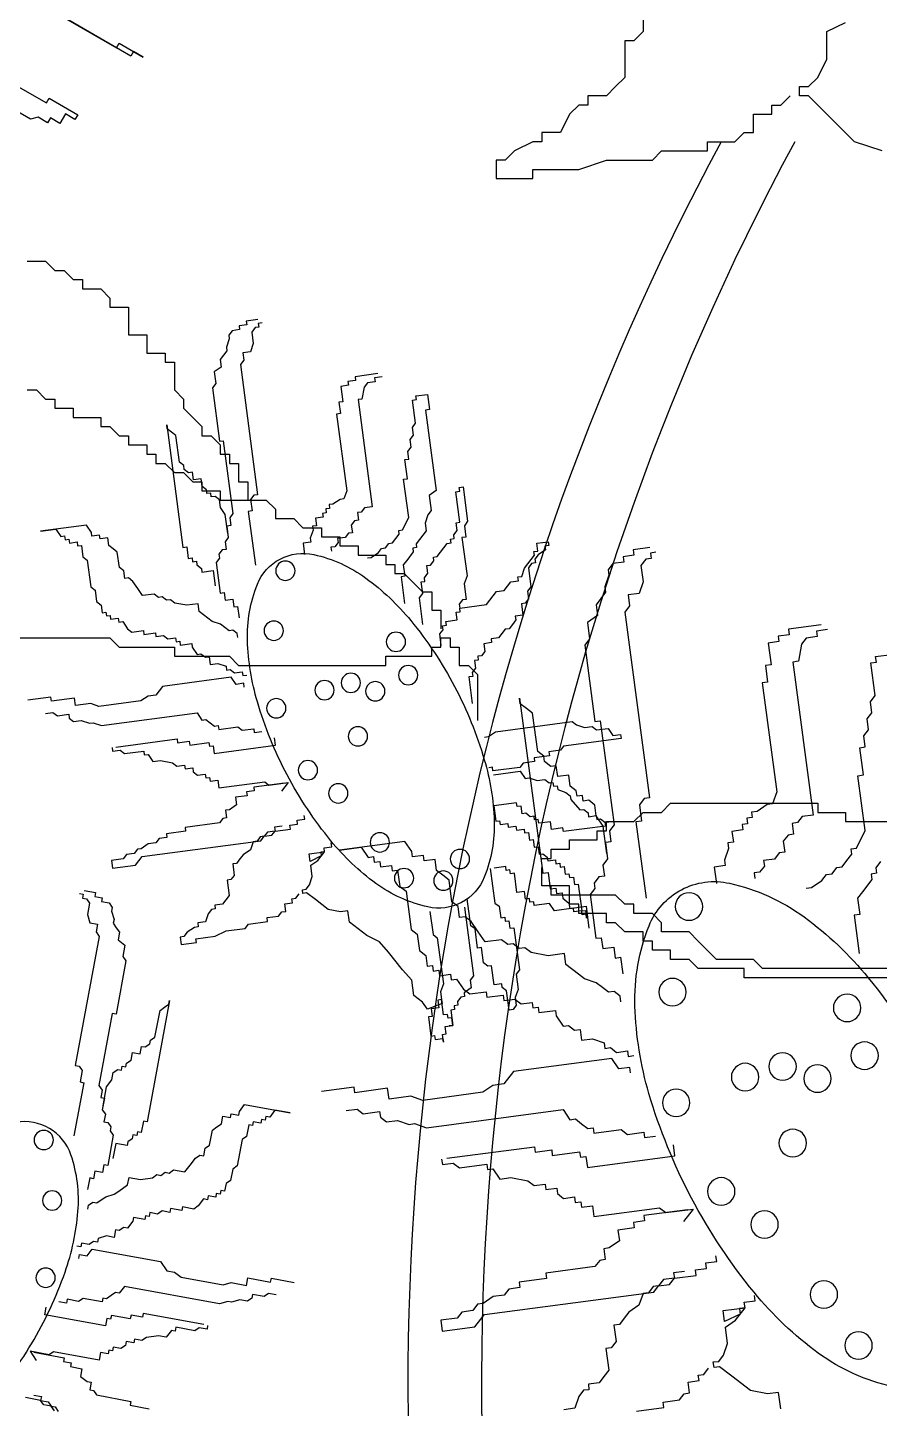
# Model space of a CAD drawing. Extents: x 839 to 4061, y 5103 to 8831.
# Drawn here: x 2670.1 to 2737.7, y 7693.8 to 7803.5 of the extents above; entities that cross this region are included whole.
import ezdxf

# ---------------------------------------------------------------- set-up
doc = ezdxf.new("R2010")
doc.units = 0
doc.header["$LTSCALE"] = 10
doc.header["$MEASUREMENT"] = 0
doc.layers.add('3', color=3, linetype='CONTINUOUS')

# ---------------------------------------------------------------- blocks, each defined once
blk = doc.blocks.new('A$C139035DF')
at = {"layer": '3', "color": 3}
for p, q in [((171.9, 284.56), (169.63, 283.25)), ((169.41, 283.63), (167.14, 282.31)), ((169.63, 283.25), (169.41, 283.63)), ((167.14, 282.31), (167.36, 281.93)), ((167.36, 281.93), (168.12, 282.37)), ((168.12, 282.37), (168.56, 281.61)), ((168.56, 281.61), (169.31, 282.05)), ((169.31, 282.05), (169.53, 281.67)), ((169.53, 281.67), (170.29, 282.11)), ((170.29, 282.11), (170.89, 281.95)), ((170.89, 281.95), (172.02, 282.61)), ((168.23, 269.94), (167.5, 269.21)), ((168.96, 269.94), (168.23, 269.94)), ((169.69, 270.67), (168.96, 269.94)), ((171.15, 270.67), (169.69, 270.67)), ((166.77, 269.21), (166.77, 268.48)), ((167.5, 269.21), (166.77, 269.21)), ((165.31, 268.48), (164.58, 267.75)), ((164.58, 267.75), (164.58, 267.03)), ((166.77, 268.48), (165.31, 268.48)), ((163.12, 267.03), (163.12, 264.84)), ((164.58, 267.03), (163.12, 267.03)), ((161.66, 264.84), (161.66, 263.38)), ((163.12, 264.84), (161.66, 264.84)), ((160.2, 263.38), (160.2, 262.65)), ((161.66, 263.38), (160.2, 263.38)), ((159.47, 262.65), (159.47, 260.46)), ((160.2, 262.65), (159.47, 262.65)), ((143.31, 261.75), (145.13, 261.5)), ((145.13, 261.5), (145.09, 261.2)), ((145.09, 261.2), (145.7, 261.12)), ((145.7, 261.12), (145.66, 260.82)), ((145.66, 260.82), (146.27, 260.73)), ((146.27, 260.73), (146.11, 259.52)), ((159.47, 260.46), (158.74, 259.73)), ((170.42, 260.46), (169.69, 259.73)), ((171.15, 260.46), (170.42, 260.46)), ((146.11, 259.52), (146.41, 259.48)), ((146.41, 259.48), (146.29, 258.57)), ((158.74, 259), (158.01, 258.27)), ((158.74, 259.73), (158.74, 259)), ((167.5, 259), (167.5, 258.27)), ((168.96, 259), (167.5, 259)), ((168.96, 259.73), (168.96, 259)), ((169.69, 259.73), (168.96, 259.73)), ((146.59, 258.53), (145.79, 252.45)), ((146.29, 258.57), (146.59, 258.53)), ((158.01, 258.27), (157.28, 257.54)), ((165.31, 258.27), (165.31, 257.54)), ((167.5, 258.27), (165.31, 258.27)), ((156.56, 256.81), (155.83, 256.08)), ((157.28, 256.81), (156.56, 256.81)), ((157.28, 257.54), (157.28, 256.81)), ((163.12, 256.81), (163.12, 256.08)), ((163.85, 256.81), (163.12, 256.81)), ((164.58, 257.54), (163.85, 256.81)), ((165.31, 257.54), (164.58, 257.54)), ((155.83, 256.08), (155.83, 255.35)), ((161.66, 256.08), (161.66, 255.35)), ((163.12, 256.08), (161.66, 256.08)), ((154.37, 254.62), (154.37, 253.16)), ((155.1, 254.62), (154.37, 254.62)), ((155.1, 255.35), (155.1, 254.62)), ((155.83, 255.35), (155.1, 255.35)), ((160.2, 254.62), (159.47, 253.89)), ((160.93, 254.62), (160.2, 254.62)), ((160.93, 255.35), (160.93, 254.62)), ((161.66, 255.35), (160.93, 255.35)), ((158.74, 253.89), (158.01, 253.16)), ((159.47, 253.89), (158.74, 253.89)), ((145.79, 252.45), (146.01, 251.8)), ((153.64, 253.16), (153.64, 251.7)), ((154.37, 253.16), (153.64, 253.16)), ((155.83, 252.43), (155.83, 251.7)), ((157.28, 252.43), (155.83, 252.43)), ((157.28, 253.16), (157.28, 252.43)), ((158.01, 253.16), (157.28, 253.16)), ((146.01, 251.8), (146.32, 251.76)), ((146.32, 251.76), (146.88, 251.38)), ((146.88, 251.38), (147.19, 251.34)), ((147.19, 251.34), (147.15, 251.04)), ((152.18, 251.7), (151.45, 250.97)), ((153.64, 251.7), (152.18, 251.7)), ((155.83, 251.7), (153.64, 251.7)), ((147.15, 251.04), (147.45, 251)), ((147.45, 251), (147.41, 250.69)), ((147.41, 250.69), (147.71, 250.65)), ((147.71, 250.65), (147.67, 250.35)), ((147.67, 250.35), (148.28, 250.27)), ((148.28, 250.27), (148.2, 249.66)), ((149.99, 250.24), (149.26, 249.51)), ((151.45, 250.24), (149.99, 250.24)), ((151.45, 250.97), (151.45, 250.24)), ((147.8, 249.51), (147.8, 248.79)), ((149.26, 249.51), (147.8, 249.51)), ((148.2, 249.66), (148.5, 249.62)), ((148.5, 249.62), (148.46, 249.32)), ((148.46, 249.32), (148.69, 248.67)), ((146.34, 248.06), (144.88, 248.06)), ((144.88, 248.06), (144.88, 247.33)), ((146.34, 248.79), (146.34, 248.06)), ((147.8, 248.79), (146.34, 248.79)), ((148.69, 248.67), (148.65, 248.36)), ((148.65, 248.36), (149.25, 248.28)), ((149.25, 248.28), (149.13, 247.37)), ((142.69, 247.33), (142.69, 246.6)), ((144.88, 247.33), (142.69, 247.33)), ((141.23, 245.87), (140.5, 245.14)), ((141.96, 245.87), (141.23, 245.87)), ((141.96, 246.6), (141.96, 245.87)), ((142.69, 246.6), (141.96, 246.6)), ((140.5, 245.14), (139.77, 244.41)), ((139.04, 244.41), (139.04, 242.95)), ((139.77, 244.41), (139.04, 244.41)), ((154.84, 243.83), (154.76, 243.22)), ((155.45, 243.75), (154.84, 243.83)), ((155.53, 244.36), (155.45, 243.75)), ((155.84, 244.32), (155.53, 244.36)), ((136.78, 242.83), (136.82, 243.13)), ((137.09, 242.79), (136.78, 242.83)), ((137.01, 242.18), (137.09, 242.79)), ((138.32, 242.95), (138.32, 241.49)), ((139.04, 242.95), (138.32, 242.95)), ((154.46, 243.26), (154.34, 242.35)), ((154.76, 243.22), (154.46, 243.26)), ((108.12, 241.79), (110.72, 241.45)), ((110.72, 241.45), (110.67, 241.01)), ((137.92, 242.06), (137.01, 242.18)), ((137.88, 241.76), (137.92, 242.06)), ((138.18, 241.72), (137.88, 241.76)), ((138.14, 241.41), (138.18, 241.72)), ((138.4, 241.07), (138.14, 241.41)), ((110.67, 241.01), (111.53, 240.9)), ((111.53, 240.9), (111.48, 240.46)), ((111.48, 240.46), (112.34, 240.35)), ((112.34, 240.35), (112.11, 238.61)), ((137.59, 240.76), (137.59, 240.03)), ((138.32, 240.76), (137.59, 240.76)), ((138.28, 240.16), (138.4, 241.07)), ((138.32, 240.03), (138.32, 240.76)), ((164.58, 240.76), (163.85, 240.03)), ((172.61, 240.76), (164.58, 240.76)), ((136.86, 240.03), (136.86, 238.57)), ((137.59, 240.03), (136.86, 240.03)), ((139.04, 240.03), (138.32, 240.03)), ((139.04, 239.3), (139.04, 240.03)), ((142.69, 239.3), (139.04, 239.3)), ((142.69, 238.57), (142.69, 239.3)), ((155.1, 239.3), (154.37, 238.57)), ((159.47, 239.3), (155.1, 239.3)), ((159.47, 240.03), (159.47, 239.3)), ((163.85, 240.03), (159.47, 240.03)), ((112.11, 238.61), (112.55, 238.56)), ((112.55, 238.56), (112.38, 237.25)), ((136.13, 238.57), (135.4, 237.84)), ((136.86, 238.57), (136.13, 238.57)), ((154.37, 238.57), (142.69, 238.57)), ((112.81, 237.2), (111.66, 228.52)), ((112.38, 237.25), (112.81, 237.2)), ((135.4, 237.84), (135.4, 234.19)), ((153.92, 236.85), (153.96, 237.15)), ((153.96, 237.15), (154.57, 237.07)), ((154.57, 237.07), (154.95, 237.64)), ((154.95, 237.64), (160.42, 236.91)), ((160.42, 236.91), (160.94, 236.22)), ((160.94, 236.22), (161.55, 236.14)), ((161.55, 236.14), (162.12, 235.76)), ((167.32, 235.38), (167.4, 235.98)), ((167.4, 235.98), (169.23, 235.74)), ((169.23, 235.74), (169.27, 236.04)), ((169.27, 236.04), (171.09, 235.8)), ((157.67, 234.8), (157.28, 234.23)), ((165.26, 233.79), (157.67, 234.8)), ((162.12, 235.76), (165.46, 235.31)), ((165.46, 235.31), (166.11, 235.54)), ((166.11, 235.54), (167.32, 235.38)), ((167.85, 234.69), (167.81, 234.38)), ((168.76, 234.57), (167.85, 234.69)), ((169.11, 234.83), (168.76, 234.57)), ((169.71, 234.75), (169.11, 234.83)), ((154.43, 233.69), (154.08, 233.42)), ((155.94, 233.48), (154.43, 233.69)), ((155.99, 233.79), (155.94, 233.48)), ((156.29, 233.75), (155.99, 233.79)), ((156.63, 234.01), (156.29, 233.75)), ((156.98, 234.28), (156.63, 234.01)), ((157.28, 234.23), (156.98, 234.28)), ((165.91, 234.02), (165.26, 233.79)), ((166.21, 233.98), (165.91, 234.02)), ((166.86, 234.2), (166.21, 233.98)), ((167.47, 234.12), (166.86, 234.2)), ((167.81, 234.38), (167.47, 234.12)), ((151.45, 232.23), (151.53, 232.83)), ((153.13, 233.24), (152.52, 233.32)), ((153.17, 233.54), (153.13, 233.24)), ((154.08, 233.42), (153.17, 233.54)), ((158.29, 232.55), (158.25, 232.25)), ((159.21, 232.43), (158.29, 232.55)), ((159.25, 232.74), (159.21, 232.43)), ((164.11, 232.09), (159.25, 232.74)), ((156.31, 231.58), (151.45, 232.23)), ((156.39, 232.19), (156.31, 231.58)), ((156.69, 232.15), (156.39, 232.19)), ((156.74, 232.45), (156.69, 232.15)), ((158.25, 232.25), (156.74, 232.45)), ((111.66, 228.52), (111.98, 227.59)), ((108.4, 227.63), (108.4, 226.9)), ((120.08, 227.63), (108.4, 227.63)), ((111.98, 227.59), (112.41, 227.53)), ((112.41, 227.53), (113.22, 226.98)), ((120.8, 226.9), (120.08, 227.63)), ((134.12, 227.42), (133.96, 226.2)), ((106.21, 226.17), (101.11, 226.17)), ((106.21, 226.9), (106.21, 226.17)), ((108.4, 226.9), (106.21, 226.9)), ((113.22, 226.98), (113.65, 226.93)), ((113.65, 226.93), (113.6, 226.49)), ((113.6, 226.49), (114.03, 226.44)), ((114.03, 226.44), (113.97, 226)), ((113.97, 226), (114.41, 225.94)), ((114.41, 225.94), (114.35, 225.51)), ((122.26, 226.9), (120.8, 226.9)), ((122.99, 226.17), (122.26, 226.9)), ((125.18, 226.17), (122.99, 226.17)), ((125.18, 225.44), (125.18, 226.17)), ((133.01, 226.02), (132.97, 225.72)), ((133.61, 225.94), (133.01, 226.02)), ((133.65, 226.24), (133.61, 225.94)), ((133.96, 226.2), (133.65, 226.24)), ((149.12, 226.35), (149.17, 226.66)), ((149.73, 226.27), (149.12, 226.35)), ((149.69, 225.97), (149.73, 226.27)), ((150.3, 225.89), (149.69, 225.97)), ((114.35, 225.51), (115.22, 225.39)), ((115.22, 225.39), (115.1, 224.53)), ((125.91, 225.44), (125.18, 225.44)), ((125.91, 224.71), (125.91, 225.44)), ((131.37, 225.31), (131.29, 224.7)), ((131.67, 225.27), (131.37, 225.31)), ((131.71, 225.57), (131.67, 225.27)), ((132.32, 225.49), (131.71, 225.57)), ((132.36, 225.8), (132.32, 225.49)), ((132.97, 225.72), (132.36, 225.8)), ((150.26, 225.58), (150.3, 225.89)), ((151.47, 225.42), (150.26, 225.58)), ((150.91, 225.81), (151.51, 225.73)), ((151.51, 225.73), (151.47, 225.42)), ((151.74, 225.08), (151.47, 225.42)), ((151.47, 225.42), (152.08, 225.34)), ((152.35, 225), (151.74, 225.08)), ((152.08, 225.34), (152.35, 225)), ((115.1, 224.53), (115.54, 224.47)), ((115.54, 224.47), (115.48, 224.04)), ((115.48, 224.04), (115.8, 223.11)), ((128.1, 224.71), (125.91, 224.71)), ((128.1, 223.98), (128.1, 224.71)), ((129.56, 223.98), (128.1, 223.98)), ((129.56, 223.25), (129.56, 223.98)), ((130.6, 224.17), (130.52, 223.57)), ((130.9, 224.13), (130.6, 224.17)), ((130.98, 224.74), (130.9, 224.13)), ((131.29, 224.7), (130.98, 224.74)), ((147.55, 223.78), (147.85, 223.74)), ((148.76, 223.62), (147.55, 223.78)), ((147.85, 223.74), (147.81, 223.44)), ((115.8, 223.11), (115.74, 222.68)), ((115.74, 222.68), (116.61, 222.56)), ((128.88, 222.86), (128.84, 222.55)), ((129.18, 222.82), (128.88, 222.86)), ((129.22, 223.12), (129.18, 222.82)), ((129.83, 223.04), (129.22, 223.12)), ((130.29, 223.25), (129.56, 223.25)), ((129.87, 223.34), (129.83, 223.04)), ((130.21, 223.61), (129.87, 223.34)), ((130.52, 223.57), (130.21, 223.61)), ((147.81, 223.44), (148.68, 223.01)), ((148.68, 223.01), (148.76, 223.62)), ((116.61, 222.56), (116.44, 221.26)), ((127.8, 221.76), (127.72, 221.16)), ((128.11, 221.72), (127.8, 221.76)), ((128.15, 222.03), (128.11, 221.72)), ((128.45, 221.99), (128.15, 222.03)), ((128.53, 222.59), (128.45, 221.99)), ((128.84, 222.55), (128.53, 222.59)), ((130.29, 221.06), (130.29, 222.52)), ((132.28, 220.55), (132.48, 222.07)), ((132.48, 222.07), (132.79, 222.03)), ((132.79, 222.03), (132.83, 222.33)), ((132.83, 222.33), (133.13, 222.29)), ((133.13, 222.29), (133.17, 222.6)), ((133.17, 222.6), (134.08, 222.48)), ((127.42, 221.2), (127.14, 219.07)), ((127.72, 221.16), (127.42, 221.2)), ((128.1, 221.06), (130.29, 221.06)), ((128.1, 220.33), (128.1, 221.06)), ((129.56, 221.06), (130.29, 221.06)), ((129.56, 220.33), (129.56, 221.06)), ((131.59, 220.02), (131.67, 220.63)), ((131.67, 220.63), (132.28, 220.55)), ((122.99, 219.6), (123.72, 219.6)), ((122.99, 218.87), (122.99, 219.6)), ((123.72, 219.6), (124.45, 220.33)), ((124.45, 220.33), (128.1, 220.33)), ((127.37, 219.6), (128.1, 219.6)), ((127.37, 218.87), (127.37, 219.6)), ((128.1, 220.33), (129.56, 220.33)), ((128.1, 219.6), (128.1, 220.33)), ((129.3, 219.09), (129.69, 219.66)), ((129.69, 219.66), (130.9, 219.5)), ((130.9, 219.5), (130.94, 219.8)), ((130.94, 219.8), (131.25, 219.76)), ((131.25, 219.76), (131.29, 220.06)), ((131.29, 220.06), (131.59, 220.02)), ((136.45, 219.38), (135.73, 213.91)), ((120.8, 218.14), (121.53, 218.87)), ((121.53, 218.87), (122.99, 218.87)), ((125.18, 218.87), (127.37, 218.87)), ((125.18, 218.14), (125.18, 218.87)), ((126.83, 219.11), (126.75, 218.5)), ((126.75, 218.5), (126.79, 218.81)), ((126.79, 218.81), (127.1, 218.77)), ((127.14, 219.07), (126.83, 219.11)), ((127.1, 218.77), (127.14, 219.07)), ((127.14, 219.07), (127.75, 218.99)), ((127.75, 218.99), (127.79, 219.29)), ((127.79, 219.29), (129.3, 219.09)), ((117.89, 216.68), (118.62, 217.41)), ((118.62, 217.41), (120.8, 217.41)), ((120.8, 217.41), (120.8, 218.14)), ((122.26, 217.41), (123.72, 217.41)), ((122.26, 216.68), (122.26, 217.41)), ((123.72, 217.41), (124.45, 218.14)), ((124.45, 218.14), (125.18, 218.14)), ((116.43, 215.22), (117.89, 216.68)), ((121.53, 216.68), (122.26, 216.68)), ((121.53, 215.95), (121.53, 216.68)), ((124.6, 216.2), (124.48, 215.33)), ((125.46, 216.09), (124.6, 216.2)), ((125.58, 216.95), (125.46, 216.09)), ((126.01, 216.9), (125.58, 216.95)), ((112.78, 214.49), (113.51, 215.22)), ((113.51, 215.22), (116.43, 215.22)), ((117.89, 214.49), (118.62, 215.22)), ((118.62, 215.22), (120.08, 215.22)), ((120.08, 215.95), (121.53, 215.95)), ((120.08, 215.22), (120.08, 215.95)), ((124.05, 215.39), (123.87, 214.09)), ((124.48, 215.33), (124.05, 215.39)), ((88.7, 214.49), (112.78, 214.49)), ((114.24, 214.49), (117.89, 214.49)), ((114.24, 213.76), (114.24, 214.49)), ((135.73, 213.91), (135.99, 213.57)), ((94.54, 213.76), (114.24, 213.76)), ((135.99, 213.57), (135.91, 212.96)), ((135.91, 212.96), (136.48, 212.58)), ((136.48, 212.58), (136.44, 212.27)), ((136.44, 212.27), (136.74, 212.23)), ((136.74, 212.23), (137, 211.89)), ((137, 211.89), (136.96, 211.58)), ((136.96, 211.58), (137.27, 211.54)), ((137.27, 211.54), (137.23, 211.24)), ((137.23, 211.24), (137.53, 211.2)), ((137.53, 211.2), (137.37, 209.98)), ((137.37, 209.98), (137.67, 209.94)), ((124.2, 206.54), (124.75, 207.35)), ((124.75, 207.35), (132.56, 206.31)), ((123.27, 206.22), (123.33, 206.65)), ((123.33, 206.65), (124.2, 206.54)), ((132.56, 206.31), (133.31, 205.33)), ((133.31, 205.33), (134.18, 205.21)), ((134.18, 205.21), (134.99, 204.67)), ((145.14, 204.64), (145.2, 205.08)), ((145.2, 205.08), (147.8, 204.73)), ((134.99, 204.67), (139.76, 204.03)), ((139.76, 204.03), (140.69, 204.35)), ((140.69, 204.35), (142.42, 204.12)), ((142.42, 204.12), (142.54, 204.99)), ((142.54, 204.99), (145.14, 204.64)), ((128.62, 203.3), (128.08, 202.49)), ((139.47, 201.86), (128.62, 203.3)), ((143.18, 203.14), (143.12, 202.7)), ((144.48, 202.96), (143.18, 203.14)), ((144.97, 203.34), (144.48, 202.96)), ((145.84, 203.23), (144.97, 203.34)), ((126.22, 201.85), (126.17, 201.42)), ((126.66, 201.8), (126.22, 201.85)), ((127.15, 202.17), (126.66, 201.8)), ((127.64, 202.55), (127.15, 202.17)), ((128.08, 202.49), (127.64, 202.55)), ((140.4, 202.18), (139.47, 201.86)), ((140.83, 202.12), (140.4, 202.18)), ((141.76, 202.44), (140.83, 202.12)), ((142.63, 202.33), (141.76, 202.44)), ((143.12, 202.7), (142.63, 202.33)), ((122.15, 201.07), (121.28, 201.19)), ((122.2, 201.5), (122.15, 201.07)), ((123.51, 201.33), (122.2, 201.5)), ((124, 201.71), (123.51, 201.33)), ((126.17, 201.42), (124, 201.71)), ((119.75, 199.62), (119.86, 200.49)), ((126.69, 198.7), (119.75, 199.62)), ((127.3, 199.95), (127.24, 199.51)), ((129.47, 199.66), (127.3, 199.95)), ((129.52, 200.09), (129.47, 199.66)), ((130.83, 199.92), (129.52, 200.09)), ((130.88, 200.35), (130.83, 199.92)), ((137.83, 199.43), (130.88, 200.35)), ((126.8, 199.57), (126.69, 198.7)), ((127.24, 199.51), (126.8, 199.57)), ((164.76, 198.85), (165.07, 198.91)), ((165.07, 198.91), (165.18, 198.3)), ((165.18, 198.3), (165.78, 198.41)), ((165.78, 198.41), (165.89, 197.81)), ((165.89, 197.81), (166.19, 197.87)), ((166.19, 197.87), (166.36, 196.96)), ((165.99, 192.22), (160.57, 191.22)), ((166.4, 191.67), (165.99, 192.22)), ((116.42, 191.23), (116.48, 191.67)), ((117.29, 191.12), (116.42, 191.23)), ((117.23, 190.68), (117.29, 191.12)), ((160.57, 191.22), (160.08, 190.5)), ((167.01, 191.79), (166.4, 191.67)), ((167.06, 191.48), (167.01, 191.79)), ((118.1, 190.57), (117.23, 190.68)), ((118.04, 190.13), (118.1, 190.57)), ((119.78, 189.9), (118.04, 190.13)), ((118.97, 190.45), (119.84, 190.34)), ((119.84, 190.34), (119.78, 189.9)), ((119.78, 189.9), (120.65, 189.79)), ((120.16, 189.41), (119.78, 189.9)), ((120.65, 189.79), (121.03, 189.3)), ((151.77, 189.9), (149.97, 189.57)), ((151.83, 189.6), (151.77, 189.9)), ((153.64, 189.93), (151.83, 189.6)), ((153.75, 189.33), (153.64, 189.93)), ((158.93, 189.98), (155.61, 189.37)), ((159.47, 190.39), (158.93, 189.98)), ((160.08, 190.5), (159.47, 190.39)), ((121.03, 189.3), (120.16, 189.41)), ((151.39, 188.58), (152, 188.7)), ((152, 188.7), (152.35, 188.45)), ((154.95, 189.56), (153.75, 189.33)), ((155.61, 189.37), (154.95, 189.56)), ((155.89, 187.86), (163.42, 189.25)), ((163.42, 189.25), (163.84, 188.71)), ((163.84, 188.71), (164.14, 188.76)), ((164.14, 188.76), (164.5, 188.52)), ((115.91, 187.33), (114.17, 187.56)), ((114.17, 187.56), (114.6, 187.5)), ((152.35, 188.45), (153.26, 188.62)), ((153.26, 188.62), (153.31, 188.32)), ((153.31, 188.32), (153.67, 188.07)), ((153.67, 188.07), (154.27, 188.18)), ((154.27, 188.18), (154.93, 187.99)), ((154.93, 187.99), (155.23, 188.05)), ((155.23, 188.05), (155.89, 187.86)), ((164.5, 188.52), (164.85, 188.27)), ((164.85, 188.27), (165.15, 188.33)), ((165.15, 188.33), (165.21, 188.03)), ((165.21, 188.03), (166.72, 188.3)), ((166.72, 188.3), (167.07, 188.06)), ((167.07, 188.06), (167.98, 188.23)), ((167.98, 188.23), (168.03, 187.92)), ((168.03, 187.92), (168.64, 188.04)), ((169.76, 187), (169.65, 187.6)), ((114.6, 187.5), (114.55, 187.06)), ((114.55, 187.06), (115.79, 186.46)), ((115.79, 186.46), (115.91, 187.33)), ((157.13, 186.22), (161.95, 187.11)), ((161.95, 187.11), (162.01, 186.81)), ((162.01, 186.81), (162.91, 186.98)), ((162.91, 186.98), (162.97, 186.68)), ((162.97, 186.68), (164.47, 186.95)), ((164.47, 186.95), (164.53, 186.65)), ((164.53, 186.65), (164.83, 186.71)), ((164.83, 186.71), (164.94, 186.11)), ((164.94, 186.11), (169.76, 187)), ((169.48, 180.09), (169.24, 179.73)), ((170.09, 180.2), (169.48, 180.09)), ((169.84, 179.84), (170.09, 180.2)), ((170.63, 180.61), (170.03, 180.5)), ((170.03, 180.5), (170.09, 180.2)), ((170.09, 180.2), (171.29, 180.42)), ((169.24, 179.73), (169.84, 179.84))]:
    blk.add_line(p, q, dxfattribs=at)
for points in [[(122.26, 291.1), (122.26, 288.91), (122.99, 288.18), (123.72, 288.18), (123.72, 285.27), (124.45, 284.54), (125.18, 283.81), (126.64, 283.81), (126.64, 283.08), (127.37, 283.08), (128.1, 282.35), (128.83, 280.89), (130.29, 280.89), (130.29, 280.16), (131.02, 280.16), (132.48, 279.43), (133.21, 278.7), (133.94, 278.7), (133.94, 277.24), (131.02, 277.24), (131.02, 277.97), (127.37, 277.97), (125.18, 278.7), (121.53, 278.7), (120.8, 279.43), (117.16, 279.43), (117.16, 280.16), (114.97, 280.16), (114.24, 280.89), (113.51, 280.89), (113.51, 282.35), (112.05, 282.35), (112.05, 283.08), (111.32, 283.08), (110.59, 283.81)], [(168.99, 290.46), (164.07, 287.61), (163.85, 287.99), (161.95, 286.89), (162.71, 287.33), (162.93, 286.95), (167.86, 289.81)], [(103.29, 279.43), (105.48, 280.16), (107.67, 282.35), (109.13, 283.81), (109.86, 283.81), (109.86, 284.54), (109.13, 284.54), (108.4, 285.27), (107.67, 286.72), (107.67, 288.91), (106.21, 289.64)], [(152.5, 265.78), (152.81, 265.74), (152.77, 265.44), (153.07, 265.4), (153.33, 265.05), (153.21, 264.14), (153.44, 263.49), (154.04, 263.41), (153.96, 262.81), (154.23, 262.46), (152.86, 252.13), (153.16, 252.09), (153.42, 251.75), (153.3, 250.84), (153.61, 250.8), (153.04, 246.54)], [(152.85, 266.04), (153.76, 265.92), (153.72, 265.62), (154.33, 265.54), (154.29, 265.24), (154.89, 265.15), (155.16, 264.81), (155.12, 264.51), (155.34, 263.86), (155.3, 263.56), (155.56, 263.21), (155.83, 262.87), (155.75, 262.26), (156.31, 261.88), (156.19, 260.96), (156.45, 260.62), (155.89, 256.37), (155.59, 256.41), (154.82, 250.64), (155.08, 250.29), (155, 249.68), (155.31, 249.64), (155.19, 248.73), (155.45, 248.39), (155.37, 247.78), (155.67, 247.74), (155.94, 247.4), (155.9, 247.09), (156.16, 246.75), (155.84, 244.32)], [(142.97, 261.48), (143.58, 261.4), (143.54, 261.1), (144.14, 261.02), (144.41, 260.67), (144.59, 259.72), (144.89, 259.68), (143.76, 251.18), (144.37, 251.1), (144.63, 250.75), (144.94, 250.71), (144.86, 250.1), (145.16, 250.06), (145.43, 249.72), (145.34, 249.11), (145.65, 249.07), (145.91, 248.73), (146.52, 248.65), (146.48, 248.34), (146.74, 248), (147.05, 247.96), (147.01, 247.65)], [(144.15, 247.11), (143.85, 247.15), (143.28, 247.53), (143.02, 247.87), (142.71, 247.91), (142.45, 248.26), (142.15, 248.3), (141.88, 248.64), (141.62, 248.99), (141.66, 249.29), (141.36, 249.33), (140.87, 250.32), (141.27, 253.36), (140.97, 253.4), (141.17, 254.92), (140.87, 254.96), (140.95, 255.57), (140.68, 255.91), (140.76, 256.52), (140.5, 256.86), (140.58, 257.47), (140.32, 257.82), (140.56, 259.64), (140.26, 259.68), (140.3, 259.98), (139.38, 260.1), (139.22, 258.89), (139.53, 258.85), (138.68, 252.47), (139.25, 252.08), (139.09, 250.87), (139.35, 250.53), (139.57, 249.88), (139.49, 249.27), (139.76, 248.93), (140.02, 248.58), (140.28, 248.24), (140.24, 247.93), (140.55, 247.89), (140.51, 247.59), (141.03, 246.9), (141.3, 246.56), (141.18, 245.65), (141.48, 245.61), (141.2, 243.48)], [(155.23, 249.04), (155.43, 250.55), (155.81, 251.12), (155.89, 251.73), (156.24, 251.99), (156.54, 251.95), (156.58, 252.26), (156.89, 252.22), (156.93, 252.52), (157.27, 252.78), (157.35, 253.39), (157.96, 253.31), (158.04, 253.92), (158.34, 253.88), (158.69, 254.14), (158.73, 254.44), (159.07, 254.71), (159.35, 256.83), (159.7, 257.1), (160.04, 257.36), (160.08, 257.67), (158.79, 247.94), (158.49, 247.99), (158.37, 247.07), (158.06, 247.11), (158.02, 246.81), (157.72, 246.85), (157.68, 246.55), (157.33, 246.28), (157.29, 245.98), (156.38, 246.1), (156.22, 244.89)], [(139.74, 241.82), (140.02, 243.94), (139.76, 244.29), (139.88, 245.2), (139.58, 245.24), (139.62, 245.54), (139.35, 245.89), (139.43, 246.5), (139.13, 246.54), (138.87, 246.88), (138.91, 247.18), (138.6, 247.22), (138.08, 247.91), (137.81, 248.26), (137.51, 248.3), (137.55, 248.6), (137.25, 248.64), (137.29, 248.94), (137.02, 249.29), (137.1, 249.9), (136.8, 249.94), (137.12, 252.37), (136.82, 252.41), (136.86, 252.71), (136.55, 252.75), (136.19, 250.02), (136.45, 249.67), (136.33, 248.76), (136.64, 248.72), (136.23, 245.68), (136.46, 245.04), (136.3, 243.82), (136.6, 243.78), (136.86, 243.44), (136.82, 243.13), (134.7, 243.41), (134.43, 243.76), (134.17, 244.1), (133.91, 244.45), (133.3, 244.53), (133.04, 244.87), (132.77, 245.22), (132.16, 245.3), (132.2, 245.6), (131.9, 245.64), (131.68, 246.29), (131.41, 246.63), (131.15, 246.98), (130.89, 247.32), (130.93, 247.62), (130.62, 247.66), (130.7, 248.27), (129.79, 248.39), (129.75, 248.09), (130.06, 248.05), (130.02, 247.75), (130.58, 247.36), (130.85, 247.02), (130.81, 246.71), (131.11, 246.67), (131.37, 246.33), (131.17, 244.81), (131.44, 244.47), (131.36, 243.86), (131.62, 243.51), (131.92, 243.47), (131.8, 242.56), (132.41, 242.48), (132.37, 242.18), (132.63, 241.83), (132.9, 241.49), (133.2, 241.45), (133.73, 240.76), (134.33, 240.68), (134.29, 240.38), (134.9, 240.3), (134.82, 239.69), (135.08, 239.34), (135.39, 239.3), (135.35, 239), (135.65, 238.96), (135.57, 238.35), (135.83, 238.01), (135.79, 237.7), (136.1, 237.66), (135.82, 235.54)], [(154.44, 240.79), (154.48, 241.1), (154.83, 241.36), (155.13, 241.32), (155.47, 241.58), (155.82, 241.85), (156.47, 242.07), (156.81, 242.33), (157.5, 242.86), (157.58, 243.47), (158.49, 243.35), (159.44, 243.53), (159.79, 243.79), (160.09, 243.75), (160.43, 244.02), (160.74, 243.98), (161.08, 244.24), (161.99, 244.12), (162.38, 244.69), (162.76, 245.25), (163.11, 245.52), (163.41, 245.48), (163.49, 246.08), (163.83, 246.35), (164, 247.56), (164.34, 247.83), (164.68, 248.09), (164.76, 248.7), (165.37, 248.62), (165.41, 248.92), (166.02, 248.84), (166.06, 249.14), (166.44, 249.71), (170.09, 249.23), (168.87, 249.39), (168.49, 248.82), (168.19, 248.86), (168.15, 248.56), (167.84, 248.6), (167.8, 248.29), (167.19, 248.38), (167.15, 248.07), (166.85, 248.11), (166.73, 247.2), (166.39, 246.94), (166.1, 244.81), (165.76, 244.55), (165.64, 243.64), (165.29, 243.37), (165.21, 242.76), (164.91, 242.81), (164.87, 242.5), (164.57, 242.54), (164.53, 242.24), (163.92, 242.32), (163.88, 242.01), (163.57, 242.06), (163.19, 241.49), (162.85, 241.22), (161.93, 241.35), (161.89, 241.04), (160.98, 241.16), (160.94, 240.86), (160.33, 240.94), (159.99, 240.68), (159.38, 240.76), (159.34, 240.45), (159.04, 240.49), (159, 240.19), (158.09, 240.31), (158.05, 240.01), (157.66, 239.44), (157.36, 239.48), (157.01, 239.22), (156.71, 239.26), (156.63, 238.65), (156.02, 238.73), (155.37, 238.51), (155.33, 238.2), (155.03, 238.24), (154.69, 237.98), (154.08, 238.06), (154.04, 237.76), (153.73, 237.8)], [(121.74, 247.93), (123.04, 247.76), (122.99, 247.33), (123.85, 247.21), (123.8, 246.78), (124.66, 246.66), (125.04, 246.17), (124.98, 245.74), (125.3, 244.81), (125.24, 244.38), (125.62, 243.89), (126, 243.39), (125.88, 242.53), (126.69, 241.98), (126.52, 240.68), (126.9, 240.18), (126.09, 234.11), (125.66, 234.17), (124.56, 225.92), (124.94, 225.43), (124.82, 224.56), (125.26, 224.5), (125.08, 223.2), (125.46, 222.71), (125.34, 221.84), (125.78, 221.78), (126.15, 221.29), (126.1, 220.86), (126.47, 220.37), (126.01, 216.9)], [(121.25, 247.56), (121.68, 247.5), (121.63, 247.07), (122.06, 247.01), (122.44, 246.52), (122.26, 245.21), (122.58, 244.29), (123.45, 244.17), (123.34, 243.31), (123.71, 242.81), (121.75, 228.06), (122.19, 228), (122.56, 227.51), (122.39, 226.21), (122.83, 226.15), (122.02, 220.08)], [(107.63, 241.42), (108.5, 241.3), (108.44, 240.87), (109.31, 240.75), (109.68, 240.26), (109.94, 238.9), (110.38, 238.84), (108.77, 226.69), (109.63, 226.58), (110.01, 226.09), (110.44, 226.03), (110.33, 225.16), (110.76, 225.1), (111.14, 224.61), (111.02, 223.74), (111.46, 223.69), (111.83, 223.19), (112.7, 223.08), (112.64, 222.64), (113.02, 222.15), (113.45, 222.1), (113.4, 221.66)], [(109.32, 220.88), (108.89, 220.94), (108.07, 221.48), (107.7, 221.98), (107.26, 222.03), (106.89, 222.53), (106.45, 222.58), (106.08, 223.07), (105.7, 223.57), (105.76, 224), (105.33, 224.06), (104.63, 225.47), (105.21, 229.81), (104.77, 229.87), (105.06, 232.04), (104.63, 232.1), (104.74, 232.97), (104.36, 233.46), (104.48, 234.33), (104.1, 234.82), (104.22, 235.69), (103.84, 236.18), (104.19, 238.78), (103.75, 238.84), (103.81, 239.27), (102.51, 239.45)], [(103.42, 222.99), (103.79, 222.49), (103.74, 222.06), (104.17, 222), (104.11, 221.57), (104.86, 220.59), (105.24, 220.09), (105.07, 218.79), (105.5, 218.74), (105.1, 215.7)], [(125.14, 223.64), (125.43, 225.81), (125.98, 226.62), (126.09, 227.48), (126.58, 227.86), (127.02, 227.8), (127.08, 228.24), (127.51, 228.18), (127.57, 228.61), (128.06, 228.99), (128.17, 229.86), (129.04, 229.74), (129.16, 230.61), (129.59, 230.55), (130.08, 230.93), (130.14, 231.36), (130.63, 231.74), (131.04, 234.78), (131.53, 235.15), (132.02, 235.53), (132.08, 235.96), (130.23, 222.08), (129.8, 222.13), (129.63, 220.83), (129.19, 220.89), (129.13, 220.46), (128.7, 220.51), (128.64, 220.08), (128.15, 219.7), (128.09, 219.27), (126.79, 219.44), (126.56, 217.71)], [(134.84, 232.88), (134.54, 232.93), (133.97, 233.31), (127.9, 234.12), (127.55, 233.85), (126.91, 233.63), (126.3, 233.71), (125.96, 233.45), (125.04, 233.57), (124.66, 233), (124.05, 233.08), (124.01, 232.78), (128.57, 232.17), (128.83, 231.83), (129.74, 231.71), (129.7, 231.4), (130.92, 231.24), (130.88, 230.94), (131.79, 230.82), (132.05, 230.47), (134.18, 230.19), (134.22, 230.5), (134.52, 230.45)], [(164.41, 232.05), (164.37, 231.75), (163.76, 231.83), (163.42, 231.57), (161.9, 231.77), (161.86, 231.46), (161.56, 231.5), (161.17, 230.94), (160.56, 231.02), (159.61, 230.83), (159.27, 230.57), (158.66, 230.65), (158.62, 230.35), (158.01, 230.43), (157.97, 230.12), (157.63, 229.86), (157.02, 229.94), (156.98, 229.64), (156.68, 229.68), (156.64, 229.37), (156.03, 229.46), (155.95, 228.85), (152.3, 229.33), (151.96, 229.07), (150.44, 229.27), (150.97, 228.58)], [(134.14, 229.89), (132.01, 230.17), (131.63, 229.6), (131.32, 229.64), (130.68, 229.42), (130.07, 229.5), (129.72, 229.24), (129.42, 229.28), (129.38, 228.97), (129.08, 229.01), (129.04, 228.71), (128.39, 228.49), (128.04, 228.22), (128, 227.92), (127.28, 227.09), (126.97, 227.13), (126.63, 226.87), (126.59, 226.56), (125.98, 226.64), (125.94, 226.34), (125.64, 226.38), (125.29, 226.12), (124.99, 226.16), (125.29, 226.12), (125.25, 225.81), (128.59, 225.37), (128.63, 225.67), (129.54, 225.55), (129.62, 226.16), (130.54, 226.04), (130.58, 226.34), (130.88, 226.3), (130.92, 226.61), (131.22, 226.56), (131.57, 226.83), (131.87, 226.79), (131.95, 227.4), (132.26, 227.36), (132.3, 227.66), (134.12, 227.42)], [(150.74, 229.23), (153.17, 228.91), (153.13, 228.6), (153.74, 228.52), (153.7, 228.22), (154.61, 228.1), (154.53, 227.49), (155.1, 227.11), (155.4, 227.07), (155.32, 226.46), (155.62, 226.42), (155.89, 226.07), (158.62, 225.71), (158.58, 225.41), (160.1, 225.21), (160.06, 224.9), (160.67, 224.82), (160.93, 224.48), (161.54, 224.4), (162.11, 224.01), (162.41, 223.97), (162.67, 223.63), (163.28, 223.55), (163.54, 223.2), (164.46, 223.08), (164.38, 222.47), (162.55, 222.72), (162.03, 223.4), (152.61, 224.65), (152.35, 225), (152.65, 224.96), (152.91, 224.61), (153.22, 224.57), (153.44, 223.93), (154.01, 223.54), (154.27, 223.2), (154.53, 222.85), (154.84, 222.81), (154.72, 221.9), (154.98, 221.56), (155.28, 221.52), (155.12, 220.3), (155.39, 219.96), (155.65, 219.61), (156.26, 219.53), (156.22, 219.23), (156.52, 219.19), (156.78, 218.84), (157.01, 218.2), (157.61, 218.12), (157.57, 217.81), (157.88, 217.77), (158.45, 217.39), (158.71, 217.04), (159.01, 217), (158.93, 216.4), (157.72, 216.56), (157.76, 216.86), (156.24, 217.06), (155.37, 217.49), (153.85, 217.69), (153.58, 218.03), (152.07, 218.23), (152.11, 218.54), (151.2, 218.66), (150.93, 219), (150.63, 219.04), (150.71, 219.65), (150.1, 219.73), (150.14, 220.04), (149.84, 220.08), (149.57, 220.42)], [(124.02, 211.86), (124.08, 212.3), (124.57, 212.67), (125, 212.61), (125.49, 212.99), (125.99, 213.37), (126.91, 213.69), (127.4, 214.06), (128.39, 214.81), (128.5, 215.68), (129.8, 215.51), (131.16, 215.77), (131.65, 216.15), (132.09, 216.09), (132.58, 216.47), (133.01, 216.41), (133.51, 216.79), (134.81, 216.61), (135.36, 217.42), (135.91, 218.23), (136.4, 218.61), (136.83, 218.55), (136.95, 219.42), (137.44, 219.8), (137.67, 221.53), (138.16, 221.91), (138.65, 222.28), (138.77, 223.15), (139.63, 223.04), (139.69, 223.47), (140.56, 223.36), (140.62, 223.79), (141.17, 224.6), (146.37, 223.91), (144.64, 224.14), (144.09, 223.33), (143.66, 223.39), (143.6, 222.95), (143.16, 223.01), (143.11, 222.58), (142.24, 222.69), (142.18, 222.26), (141.75, 222.32), (141.57, 221.01), (141.08, 220.64), (140.68, 217.6), (140.19, 217.22), (140.01, 215.92), (139.52, 215.54), (139.41, 214.68), (138.97, 214.73), (138.92, 214.3), (138.48, 214.36), (138.42, 213.92), (137.56, 214.04), (137.5, 213.61), (137.07, 213.66), (136.52, 212.85), (136.02, 212.48), (134.72, 212.65), (134.67, 212.22), (133.36, 212.39), (133.31, 211.95), (132.44, 212.07), (131.95, 211.69), (131.08, 211.81), (131.02, 211.37), (130.59, 211.43), (130.53, 211), (129.23, 211.17), (129.17, 210.74), (128.62, 209.93), (128.19, 209.98), (127.7, 209.61), (127.26, 209.66), (127.15, 208.8), (126.28, 208.91), (125.35, 208.59), (125.29, 208.16), (124.86, 208.22), (124.37, 207.84), (123.5, 207.96), (123.44, 207.52), (123.01, 207.58)], [(139.19, 219.02), (138.94, 217.19), (138.6, 216.93), (138.12, 213.29), (138.34, 212.64), (138.26, 212.03), (138.56, 211.99), (138.48, 211.38), (139.09, 211.3), (139.01, 210.69), (139.31, 210.65), (139.11, 209.13), (138.81, 209.17), (138.77, 208.87), (138.16, 208.95), (138.12, 208.65), (138.2, 209.26), (137.9, 209.3), (137.98, 209.9), (137.37, 209.98), (137.45, 210.59), (137.75, 210.55), (137.79, 210.86), (138.1, 210.81), (138.26, 212.03), (138.22, 211.73), (139.39, 211.26), (139.78, 211.83), (140.47, 212.36), (140.63, 213.57), (141.36, 214.4), (142.47, 215.8), (143.2, 216.63), (144.19, 217.12), (145.22, 217.91), (145.57, 218.17), (145.69, 219.08), (146.29, 219), (147.25, 219.18), (148.28, 219.97), (148.97, 220.5), (149.27, 220.46), (149.31, 220.76), (149.01, 220.8), (148.74, 221.15), (148.52, 221.8), (148.64, 222.71), (148.07, 223.09), (147.55, 223.78), (147.59, 224.08), (146.98, 224.16), (147.02, 224.47)], [(134.39, 222.44), (134.02, 219.7), (133.68, 219.44), (133.56, 218.53), (133.25, 218.57), (133.21, 218.26), (132.91, 218.3), (132.83, 217.7), (132.53, 217.74), (132.08, 214.4), (132.35, 214.05), (132.18, 212.84), (132.41, 212.19), (132.33, 211.58), (132.59, 211.24), (132.89, 211.2), (133.1, 212.72), (133.44, 212.98), (133.48, 213.28), (134.09, 213.2), (134.29, 214.72), (134.59, 214.68), (134.94, 214.94), (135.1, 216.16), (135.4, 216.12), (135.6, 217.64), (135.95, 217.9), (136.23, 220.03)], [(166.64, 220.7), (165.74, 220.53), (165.79, 220.23), (165.19, 220.12), (165.25, 219.82), (164.64, 219.71), (164.4, 219.35), (164.45, 219.05), (164.26, 218.39), (164.32, 218.09), (164.08, 217.73), (163.83, 217.38), (163.94, 216.77), (163.39, 216.36), (163.56, 215.46), (163.32, 215.1), (164.1, 210.88), (164.4, 210.94), (165.46, 205.21), (165.21, 204.85), (165.32, 204.25), (165.02, 204.2), (165.19, 203.29), (164.94, 202.93), (165.06, 202.33), (164.75, 202.28), (164.51, 201.92), (164.56, 201.62), (164.32, 201.26), (164.76, 198.85)], [(167, 220.45), (166.7, 220.4), (166.75, 220.1), (166.45, 220.04), (166.21, 219.68), (166.37, 218.78), (166.18, 218.12), (165.58, 218.01), (165.69, 217.41), (165.45, 217.05), (167.34, 206.81), (167.04, 206.75), (166.8, 206.39), (166.96, 205.49), (166.66, 205.43), (167.44, 201.22)], [(165.13, 203.59), (164.85, 205.1), (164.44, 205.65), (164.33, 206.25), (163.97, 206.49), (163.67, 206.44), (163.62, 206.74), (163.32, 206.68), (163.26, 206.99), (162.9, 207.23), (162.79, 207.83), (162.19, 207.72), (162.08, 208.32), (161.78, 208.27), (161.42, 208.51), (161.36, 208.82), (161.01, 209.06), (160.61, 211.17), (160.26, 211.42), (159.9, 211.66), (159.85, 211.96), (161.63, 202.32), (161.93, 202.38), (162.1, 201.47), (162.4, 201.53), (162.46, 201.23), (162.76, 201.28), (162.81, 200.98), (163.17, 200.74), (163.23, 200.44), (164.13, 200.6), (164.35, 199.4)], [(166.34, 195.4), (166.28, 195.7), (165.93, 195.95), (165.62, 195.89), (165.27, 196.14), (164.91, 196.38), (164.25, 196.57), (163.89, 196.82), (163.18, 197.31), (163.07, 197.91), (162.16, 197.75), (161.2, 197.88), (160.85, 198.13), (160.55, 198.07), (160.19, 198.32), (159.89, 198.26), (159.53, 198.5), (158.63, 198.34), (158.21, 198.88), (157.8, 199.43), (157.44, 199.68), (157.14, 199.62), (157.03, 200.22), (156.67, 200.47), (156.45, 201.67), (156.09, 201.92), (155.74, 202.17), (155.63, 202.77), (155.02, 202.66), (154.97, 202.96), (154.36, 202.85), (154.31, 203.15), (153.9, 203.69), (150.28, 203.03), (151.49, 203.25), (151.9, 202.7), (152.2, 202.76), (152.26, 202.46), (152.56, 202.51), (152.61, 202.21), (153.22, 202.32), (153.27, 202.02), (153.57, 202.08), (153.74, 201.17), (154.1, 200.93), (154.49, 198.82), (154.84, 198.57), (155.01, 197.67), (155.37, 197.42), (155.48, 196.82), (155.78, 196.88), (155.84, 196.57), (156.14, 196.63), (156.19, 196.33), (156.8, 196.44), (156.85, 196.14), (157.15, 196.2), (157.57, 195.65), (157.92, 195.4), (158.83, 195.57), (158.88, 195.27), (159.79, 195.44), (159.84, 195.13), (160.45, 195.25), (160.8, 195), (161.41, 195.11), (161.46, 194.81), (161.76, 194.87), (161.82, 194.57), (162.72, 194.73), (162.78, 194.43), (163.19, 193.88), (163.49, 193.94), (163.85, 193.69), (164.15, 193.75), (164.26, 193.15), (164.86, 193.26), (165.52, 193.07), (165.58, 192.77), (165.88, 192.82), (166.24, 192.58), (166.84, 192.69), (166.9, 192.39), (167.2, 192.44)], [(138.26, 199.37), (138.2, 198.94), (137.33, 199.05), (136.84, 198.68), (134.67, 198.97), (134.62, 198.53), (134.18, 198.59), (133.63, 197.78), (132.76, 197.89), (131.41, 197.63), (130.91, 197.26), (130.05, 197.37), (129.99, 196.94), (129.12, 197.05), (129.06, 196.62), (128.57, 196.24), (127.7, 196.36), (127.65, 195.92), (127.21, 195.98), (127.15, 195.55), (126.29, 195.66), (126.17, 194.8), (120.96, 195.49), (120.47, 195.11), (118.3, 195.4), (119.05, 194.41)], [(118.74, 195.34), (122.21, 194.88), (122.15, 194.45), (123.02, 194.33), (122.96, 193.9), (124.26, 193.72), (124.15, 192.86), (124.96, 192.31), (125.39, 192.25), (125.28, 191.38), (125.71, 191.32), (126.09, 190.83), (129.99, 190.31), (129.93, 189.88), (132.1, 189.59), (132.05, 189.16), (132.91, 189.04), (133.29, 188.55), (134.16, 188.44), (134.97, 187.89), (135.4, 187.83), (135.78, 187.34), (136.65, 187.22), (137.02, 186.73), (138.33, 186.56), (138.21, 185.69), (135.61, 186.04), (134.85, 187.02), (121.4, 188.8), (121.03, 189.3), (121.46, 189.24), (121.84, 188.75), (122.27, 188.69), (122.59, 187.76), (123.4, 187.21), (123.77, 186.72), (124.15, 186.23), (124.59, 186.17), (124.41, 184.87), (124.79, 184.38), (125.22, 184.32), (124.99, 182.59), (125.37, 182.1), (125.74, 181.6), (126.61, 181.49), (126.56, 181.05), (126.99, 181), (127.37, 180.51), (127.68, 179.58), (128.55, 179.46)], [(122.8, 179.35), (120.63, 179.63), (120.68, 180.07), (119.38, 180.24), (119.01, 180.73), (118.57, 180.79), (118.69, 181.66), (117.82, 181.77), (117.88, 182.21), (117.44, 182.26), (117.07, 182.76)], [(111.34, 179.54), (111.51, 180.84), (112.38, 180.73), (113.74, 180.99), (115.21, 182.12), (116.2, 182.87), (116.63, 182.81), (116.69, 183.25), (116.26, 183.3), (115.88, 183.8), (115.56, 184.72), (115.73, 186.02), (114.92, 186.57), (114.17, 187.56), (114.23, 187.99), (113.36, 188.11), (113.42, 188.54)], [(156.83, 186.16), (156.88, 185.86), (157.49, 185.97), (157.84, 185.73), (159.35, 186.01), (159.41, 185.7), (159.71, 185.76), (160.12, 185.21), (160.72, 185.33), (161.68, 185.19), (162.04, 184.95), (162.64, 185.06), (162.7, 184.76), (163.3, 184.87), (163.36, 184.57), (163.71, 184.32), (164.32, 184.43), (164.37, 184.13), (164.67, 184.19), (164.73, 183.89), (165.33, 184), (165.44, 183.39), (169.06, 184.06), (169.42, 183.82), (170.92, 184.1), (170.43, 183.38)], [(170.62, 184.04), (168.21, 183.59), (168.27, 183.29), (167.66, 183.18), (167.72, 182.88), (166.82, 182.71), (166.93, 182.11), (166.38, 181.7), (166.08, 181.64), (166.19, 181.04), (165.89, 180.98), (165.64, 180.63), (162.93, 180.12), (162.99, 179.82), (161.48, 179.54)], [(168.99, 179.38), (169.24, 179.73), (168.94, 179.68), (168.69, 179.32)]]:
    blk.add_lwpolyline(points, dxfattribs=at)
for points in [[(110.23, 280.16, -0.162137), (132.81, 150.99, 0.555817)], [(116.06, 280.16, -0.160802), (138.81, 152.06, 0.555817)]]:
    blk.add_lwpolyline(points, format="xyb", dxfattribs=at)
for points in [[(137.23, 236.9, 0.049822), (134.87, 231.08, 0.06364), (134.08, 226.22, 0.103576), (134.87, 221.75, 0.178002), (136.67, 219.75, 0.178002), (139.34, 219.39, 0.103576), (143.48, 221.26, 0.06364), (147.05, 224.65, 0.049822), (150.52, 229.88, 0.049822), (152.88, 235.69, 0.06364), (153.67, 240.55, 0.103576), (152.88, 245.02, 0.178002), (151.08, 247.02, 0.178002), (148.41, 247.38, 0.103576), (144.27, 245.51, 0.06364), (140.7, 242.13, 0.049822)], [(99.43, 206.29, 0.049822), (96.06, 197.99, 0.06364), (94.94, 191.05, 0.103576), (96.06, 184.66, 0.178002), (98.64, 181.8, 0.178002), (102.45, 181.28, 0.103576), (108.36, 183.96, 0.06364), (113.46, 188.79, 0.049822), (118.42, 196.27, 0.049822), (121.8, 204.57, 0.06364), (122.91, 211.51, 0.103576), (121.79, 217.9, 0.178002), (119.22, 220.76, 0.178002), (115.4, 221.27, 0.103576), (109.49, 218.6, 0.06364), (104.39, 213.76, 0.049822)], [(183.72, 192.39, -0.049822), (186.38, 186.7, -0.06364), (187.41, 181.89, -0.103576), (186.86, 177.38, -0.178002), (185.16, 175.29, -0.178002), (182.51, 174.8, -0.103576), (178.28, 176.45, -0.06364), (174.54, 179.65, -0.049822), (170.81, 184.7, -0.049822), (168.15, 190.38, -0.06364), (167.12, 195.2, -0.103576), (167.68, 199.7, -0.178002), (169.38, 201.8, -0.178002), (172.03, 202.29, -0.103576), (176.25, 200.63, -0.06364), (179.99, 197.43, -0.049822)]]:
    blk.add_lwpolyline(points, format="xyb", close=True, dxfattribs=at)
for centre, radius in [((150.66, 246.09), 0.766), ((151.58, 241.33), 0.766), ((141.88, 240.45), 0.766), ((140.91, 237.8), 0.766), ((143.52, 236.52), 0.766), ((145.46, 237.19), 0.766), ((147.55, 236.61), 0.766), ((151.38, 235.17), 0.766), ((144.9, 232.94), 0.766), ((148.87, 230.25), 0.766), ((146.46, 228.41), 0.766), ((143.16, 224.52), 0.766), ((136.8, 223.2), 0.766), ((138.12, 221.48), 0.766), ((141.24, 221.68), 0.766), ((118.62, 219.42), 1.09), ((119.93, 212.63), 1.09), ((106.07, 211.37), 1.09), ((104.68, 207.58), 1.09), ((111.19, 206.72), 1.09), ((108.42, 205.76), 1.09), ((114.17, 205.88), 1.09), ((119.64, 203.83), 1.09), ((110.39, 200.64), 1.09), ((169.84, 200.88), 0.766), ((116.06, 196.8), 1.09), ((169.17, 196.08), 0.766), ((112.62, 194.17), 1.09), ((169.69, 189.94), 0.766), ((107.91, 188.61), 1.09), ((105.16, 184.56), 1.09)]:
    blk.add_circle(centre, radius, dxfattribs=at)
blk = doc.blocks.new('A$C3C5F467C')
at = {"layer": '3', "color": 3, "xscale": -1}
blk.add_blockref('A$C139035DF', (370.26, 53.37), dxfattribs=at)

msp = doc.modelspace()

# ---------------------------------------------------------------- block references
at = {"layer": '3', "color": 3}
msp.add_blockref('A$C3C5F467C', (2470.96, 7460.89), dxfattribs=at)

doc.saveas('drawing.dxf')
